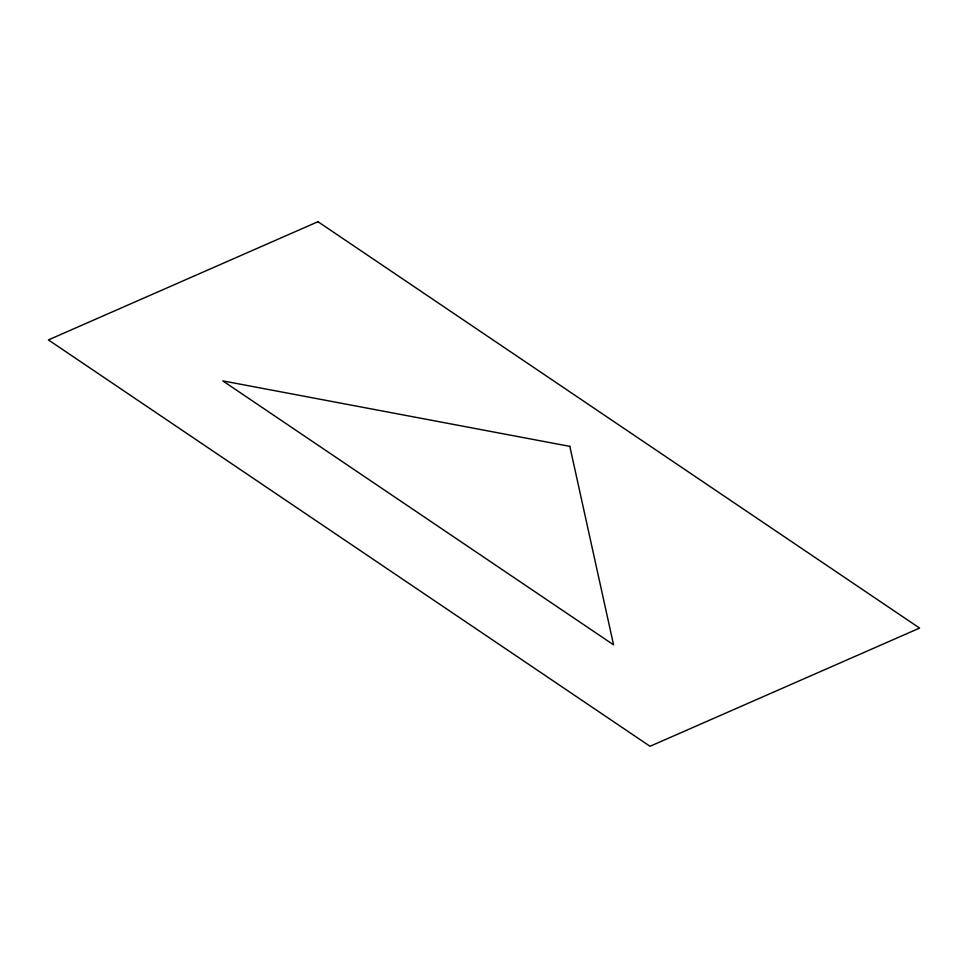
<?xml version="1.0" encoding="UTF-8"?>
<svg xmlns="http://www.w3.org/2000/svg" width="968" height="968" viewBox="0 0 968 968"><rect width="100%" height="100%" fill="white"/><g stroke="black" fill="none" stroke-linecap="round" stroke-linejoin="round"><path stroke-width="1.45" d="M317.976 221.708L48.4 339.913L650.024 746.292L919.6 628.087L317.976 221.708M569.825 446.369L222.797 380.884L613.567 644.833L569.825 446.369"/></g></svg>
